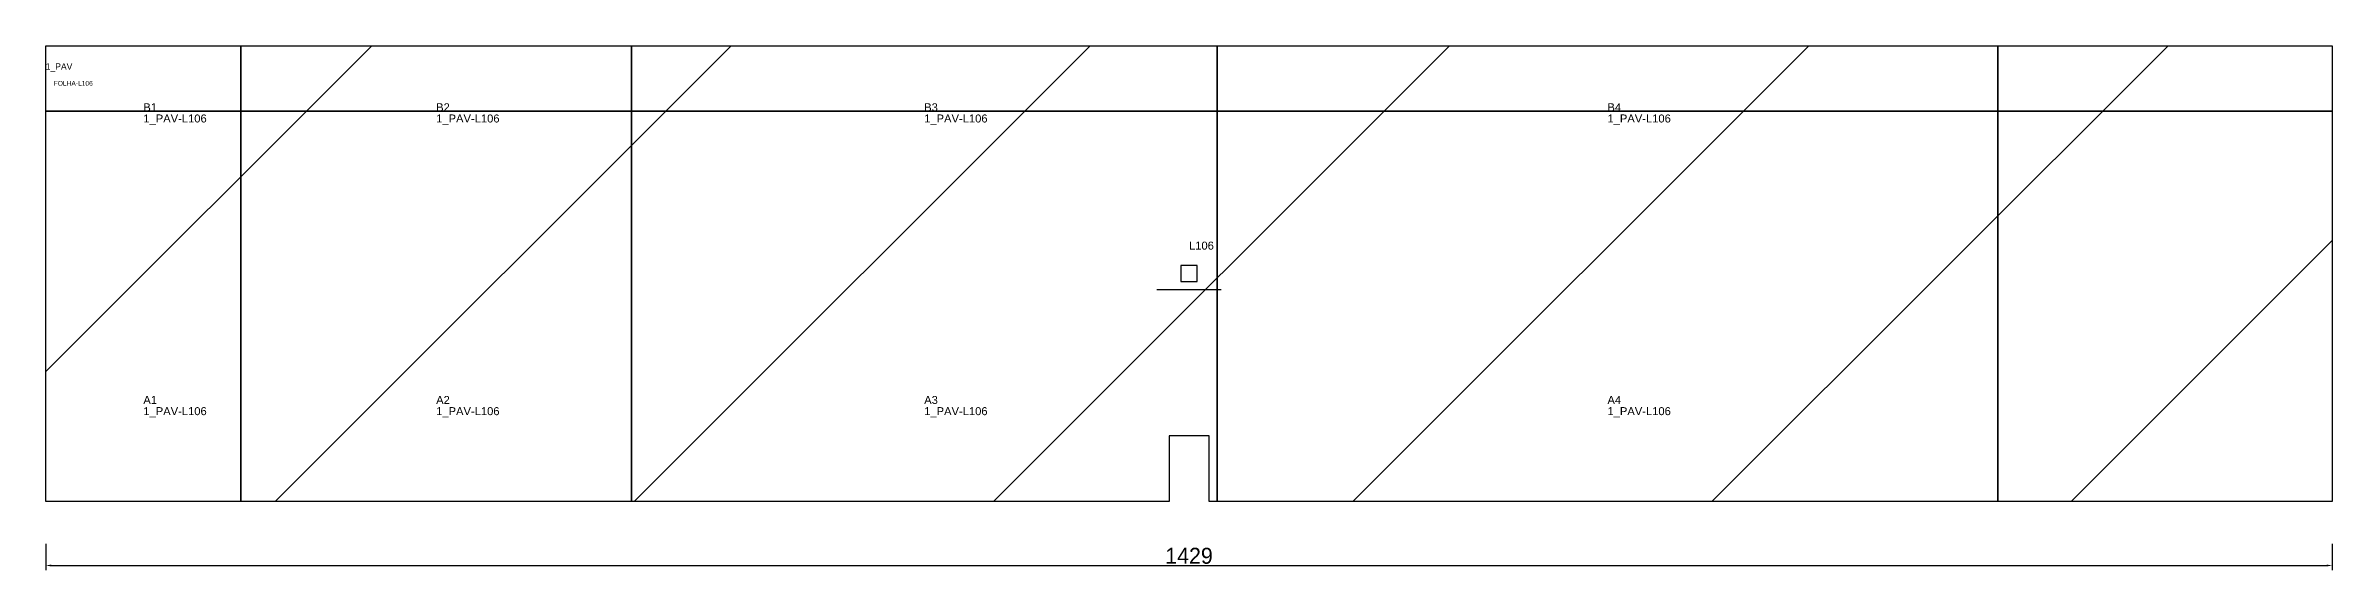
# Model space of a CAD drawing. Header units: metres. Extents: x 222 to 7642, y -127 to 202.
# Drawn here: x 222 to 1651, y -127 to 202 of the extents above; entities that cross this region are included whole.
import ezdxf

# ---------------------------------------------------------------- set-up
doc = ezdxf.new("R2010")
doc.units = ezdxf.units.M
for name, color, linetype in [('3', 3, 'CONTINUOUS'), ('AUX00', 7, 'CONTINUOUS'), ('COTA', 241, 'CONTINUOUS'), ('FOLHA', 255, 'CONTINUOUS'), ('Hachura', 251, 'CONTINUOUS'), ('NOMENCLATURA', 7, 'CONTINUOUS'), ('Nível', 160, 'CONTINUOUS'), ('Painéis', 200, 'CONTINUOUS'), ('Pilares', 5, 'CONTINUOUS'), ('SARR_2.2x7', 40, 'CONTINUOUS')]:
    doc.layers.add(name, color=color, linetype=linetype)
doc.styles.add('ARIAL', font='Arial.ttf')
doc.styles.add('STR_STANDARD', font='arial.ttf')
doc.dimstyles.new('EZ DXF', dxfattribs={"dimtxt": 10, "dimasz": 3.5, "dimexe": 3, "dimexo": 1.5, "dimgap": 1, "dimtad": 1, "dimdec": 1, "dimdsep": 46, "dimcen": 2.5, "dimazin": 3, "dimtfac": 1, "dimtmove": 0, "dimatfit": 3})

msp = doc.modelspace()

# ---------------------------------------------------------------- hatches: boundary and pattern name
at = {"layer": 'Hachura'}
h = msp.add_hatch(dxfattribs=at)
h.set_pattern_fill('ANSI31', scale=50)
h.paths.add_polyline_path([(222.2, 201.5), (337.7, 201.5), (924.2, 201.5), (949.2, 201.5), (1535.7, 201.5), (1651.18, 201.5), (1651.18, -83.51), (1496.5, -83.51), (1269.96, -83.51), (1043.42, -83.51), (949.21, -83.51), (949.21, -42.51), (924.21, -42.51), (924.21, -83.51), (817.88, -83.51), (590.33, -83.51), (363.79, -83.51), (222.2, -83.51)])
h = msp.add_hatch(dxfattribs=at)
h.set_pattern_fill('ANSI31', scale=50)
h.paths.add_polyline_path([(222.2, 201.5), (337.7, 201.5), (924.2, 201.5), (949.2, 201.5), (1535.7, 201.5), (1651.18, 201.5), (1651.18, -83.51), (1496.5, -83.51), (1269.96, -83.51), (1043.42, -83.51), (949.21, -83.51), (949.21, -42.51), (924.21, -42.51), (924.21, -83.51), (817.88, -83.51), (590.33, -83.51), (363.79, -83.51), (222.2, -83.51)])

# ---------------------------------------------------------------- linework, layer by layer
at = {"layer": '3'}
for points in [[(344.2, -83.51), (344.2, 201.5)], [(344.2, -83.51), (344.2, 201.5)], [(588.2, -83.51), (588.2, 201.5)], [(588.2, -83.51), (588.2, 201.5)], [(954.2, -83.51), (954.2, 201.5)], [(954.2, -83.51), (954.2, 201.5)], [(1442.2, -83.51), (1442.2, 201.5)], [(1442.2, -83.51), (1442.2, 201.5)], [(222.2, 160.49), (1651.18, 160.49)], [(222.2, 160.49), (1651.18, 160.49)]]:
    msp.add_lwpolyline(points, close=True, dxfattribs=at)
at = {"layer": 'Painéis', "color": 200}
for p, q in [((222.2, 201.5), (337.7, 201.5)), ((222.2, -83.51), (222.2, 201.5)), ((222.2, 201.5), (337.7, 201.5)), ((222.2, -83.51), (222.2, 201.5)), ((337.7, 201.5), (924.2, 201.5)), ((337.7, 201.5), (924.2, 201.5)), ((924.2, 201.5), (949.2, 201.5)), ((924.2, 201.5), (949.2, 201.5)), ((949.2, 201.5), (1535.7, 201.5)), ((949.2, 201.5), (1535.7, 201.5)), ((1535.7, 201.5), (1651.18, 201.5)), ((1535.7, 201.5), (1651.18, 201.5)), ((1651.18, 201.5), (1651.18, -83.51)), ((1651.18, 201.5), (1651.18, -83.51)), ((949.21, -42.51), (924.21, -42.51)), ((924.21, -42.51), (924.21, -83.51)), ((949.21, -42.51), (924.21, -42.51)), ((924.21, -42.51), (924.21, -83.51)), ((949.21, -83.51), (949.21, -42.51)), ((949.21, -83.51), (949.21, -42.51)), ((363.79, -83.51), (222.2, -83.51)), ((363.79, -83.51), (222.2, -83.51)), ((590.33, -83.51), (363.79, -83.51)), ((590.33, -83.51), (363.79, -83.51)), ((817.88, -83.51), (590.33, -83.51)), ((817.88, -83.51), (590.33, -83.51)), ((924.21, -83.51), (817.88, -83.51)), ((924.21, -83.51), (817.88, -83.51)), ((1043.42, -83.51), (949.21, -83.51)), ((1043.42, -83.51), (949.21, -83.51)), ((1269.96, -83.51), (1043.42, -83.51)), ((1269.96, -83.51), (1043.42, -83.51)), ((1496.5, -83.51), (1269.96, -83.51)), ((1496.5, -83.51), (1269.96, -83.51)), ((1651.18, -83.51), (1496.5, -83.51)), ((1651.18, -83.51), (1496.5, -83.51))]:
    msp.add_line(p, q, dxfattribs=at)
at = {"layer": 'Pilares'}
msp.add_lwpolyline([(931.69, 53.995), (941.69, 53.995), (941.69, 63.995), (931.69, 63.995)], close=True, dxfattribs=at)
msp.add_lwpolyline([(931.69, 53.995), (941.69, 53.995), (941.69, 63.995), (931.69, 63.995)], close=True, dxfattribs=at)
at = {"layer": 'SARR_2.2x7'}
msp.add_line((916.69, 48.995), (956.69, 48.995), dxfattribs=at)
msp.add_line((916.69, 48.995), (956.69, 48.995), dxfattribs=at)

# ---------------------------------------------------------------- texts
at = {"layer": '3', "style": 'STR_STANDARD'}
for s, p in [('B1', (283.2, 160.49)), ('B1', (283.2, 160.49)), ('B2', (466.2, 160.49)), ('B2', (466.2, 160.49)), ('B3', (771.2, 160.49)), ('B3', (771.2, 160.49)), ('B4', (1198.2, 160.49)), ('B4', (1198.2, 160.49)), ('A1', (283.2, -22.51)), ('A1', (283.2, -22.51)), ('A2', (466.2, -22.51)), ('A2', (466.2, -22.51)), ('A3', (771.2, -22.51)), ('A3', (771.2, -22.51)), ('A4', (1198.2, -22.51)), ('A4', (1198.2, -22.51))]:
    msp.add_text(s, height=5, dxfattribs=at).set_placement(p)
at = {"layer": 'AUX00', "style": 'STR_STANDARD'}
for p in [(283.2, 153.49), (283.2, 153.49), (466.2, 153.49), (466.2, 153.49), (771.2, 153.49), (771.2, 153.49), (1198.2, 153.49), (1198.2, 153.49), (283.2, -29.51), (283.2, -29.51), (466.2, -29.51), (466.2, -29.51), (771.2, -29.51), (771.2, -29.51), (1198.2, -29.51), (1198.2, -29.51)]:
    msp.add_text('1_PAV-L106', height=5, dxfattribs=at).set_placement(p)
at = {"layer": 'FOLHA'}
msp.add_text('FOLHA-L106', height=3, dxfattribs=at).set_placement((227.2, 176.5))
msp.add_text('FOLHA-L106', height=3, dxfattribs=at).set_placement((227.2, 176.5))
at = {"layer": 'NOMENCLATURA', "insert": (936.69, 78.995), "char_height": 5, "attachment_point": 1, "style": 'ARIAL'}
msp.add_mtext('L106', dxfattribs=at)
msp.add_mtext('L106', dxfattribs=at)
at = {"layer": 'Nível'}
msp.add_text('1_PAV', height=4, dxfattribs=at).set_placement((222.2, 186.5))
msp.add_text('1_PAV', height=4, dxfattribs=at).set_placement((222.2, 186.5))

# ---------------------------------------------------------------- dimensions: what is measured, and where the dimension line sits
at = {"layer": 'COTA'}
msp.add_linear_dim(base=(222.2, -123.51), p1=(222.2, -108.51), p2=(1651.18, -108.51), dimstyle='EZ DXF', dxfattribs=at).render()
msp.add_linear_dim(base=(222.2, -123.51), p1=(222.2, -108.51), p2=(1651.18, -108.51), dimstyle='EZ DXF', dxfattribs=at).render()

doc.saveas('drawing.dxf')
